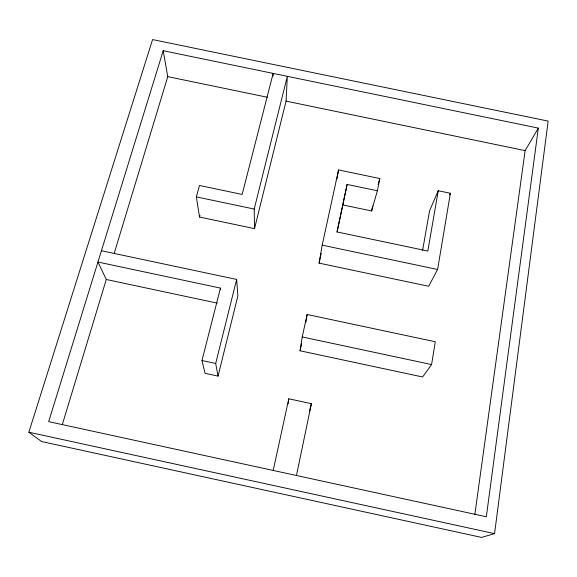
<?xml version="1.0" encoding="UTF-8"?>
<svg xmlns="http://www.w3.org/2000/svg" width="577" height="577" viewBox="0 0 577 577"><rect width="100%" height="100%" fill="white"/><g stroke="black" fill="none" stroke-linecap="round" stroke-linejoin="round"><path stroke-width="0.87" d="M273.094 76.07L273.159 73.402L242.145 194.442L199.483 185.484L196.339 196.894L199.527 217.053L254.522 228.643L286.062 101.126L287.332 76.323L254.212 209.062L254.522 228.643M494.561 533.624L548.15 121.098L152.588 39.582L28.85 432.216L41.53 441.52L481.586 537.418L494.561 533.624L28.85 432.216M538.334 128.108L486.332 516.768L48.677 421.65L163.197 50.718L538.334 128.108L525.135 150.619L474.864 514.338M288.089 403.813L288.788 398.801L311.407 403.669L296.455 475.506M300.054 350.78L302.233 336.946L307.123 314.479L435.303 341.757L431.574 364.556L422.609 376.983L300.054 350.78L301.54 343.921M305.839 322.355L307.123 314.479M337.076 232.077L342.839 204.943L371.624 210.973L377.372 190.763L379.803 178.538L338.548 169.926L322.19 245.153L319.081 263.126L428.653 286.279L437.604 269.481L450.377 193.259L438.246 190.727L429.54 210.872L422.638 250.267M438.246 190.727L427.817 251.038L337.004 231.932L347.094 184.431L377.372 190.763M336.954 178.726L338.548 169.926M371.624 210.973L372.627 205.946M342.839 204.943L347.094 184.431M273.209 470.45L288.788 398.801M319.081 263.126L321.18 253.454M62.302 424.614L106.283 279.492L97.946 262.052L220.457 288.096L201.972 360.531L205.066 373.312L218.056 376.103L237.868 295.972L236.657 279.441L101.444 250.743M218.056 376.103L215.683 363.474L236.657 279.441M309.517 411.012L311.407 403.669M199.527 217.053L199.988 215.372M378.101 184.575L379.803 178.538M114.26 253.18L167.77 76.64L163.197 50.718M449.634 194.86L450.377 193.259M167.77 76.64L267.274 97.239M286.062 101.126L525.135 150.619M196.339 196.894L254.212 209.062M322.19 245.153L437.604 269.481M106.283 279.492L217.233 303.127M302.233 336.946L431.574 364.556M201.972 360.531L215.683 363.474M220.457 288.096L220.674 289.798"/></g></svg>
